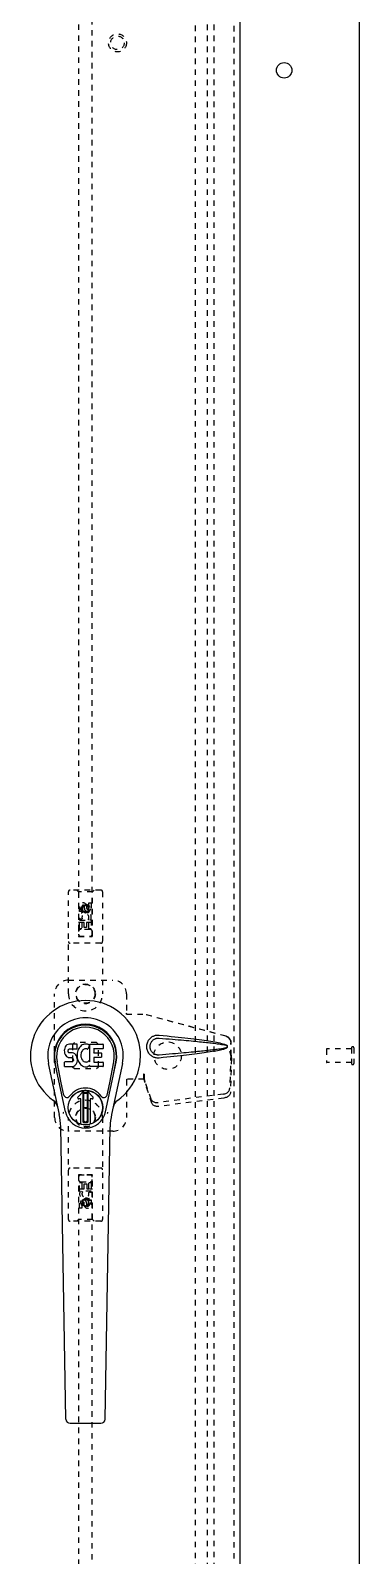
# Model space of a CAD drawing. Header units: inches. Extents: x -15 to 162, y -14 to 102.
# Drawn here: x 98.48 to 104.49, y 42.39 to 70.15 of the extents above; entities that cross this region are included whole.
import ezdxf

# ---------------------------------------------------------------- set-up
doc = ezdxf.new("R2010")
doc.units = ezdxf.units.IN
doc.header["$MEASUREMENT"] = 0
doc.linetypes.add('HIDDEN', pattern=[0.2, 0.1, -0.1])
for name, color, linetype in [('DEFAULT_2', 8, 'HIDDEN'), ('MAIN_OR_RIGHT_DOOR_ASSEMBLY', 7, 'Continuous'), ('SUBPANEL', 7, 'Continuous')]:
    doc.layers.add(name, color=color, linetype=linetype)

# ---------------------------------------------------------------- blocks, each defined once
blk = doc.blocks.new('ENCLOSURE')
at = {"color": 3, "linetype": 'Continuous'}
blk.add_line((104.487, 15.595), (104.487, 87.387), dxfattribs=at)
blk.add_circle((103.112, 69.428), 0.141, dxfattribs=at)
at = {"layer": 'DEFAULT_2', "color": 8, "linetype": 'HIDDEN'}
for p, q in [((101.487, 86.043), (101.487, 16.939)), ((103.883, 51.605), (103.883, 51.377)), ((104.34, 51.615), (103.893, 51.615)), ((104.34, 51.367), (103.893, 51.367)), ((104.34, 51.633), (104.34, 51.349)), ((104.383, 51.633), (104.383, 51.349))]:
    blk.add_line(p, q, dxfattribs=at)
for centre, radius, start, end in [((104.362, 51.633), 0.0215, 0, 180), ((103.893, 51.605), 0.01, 90, 180), ((103.893, 51.377), 0.01, 180, 270), ((104.362, 51.349), 0.0215, 180, 0)]:
    blk.add_arc(centre, radius, start, end, dxfattribs=at)
at = {"layer": 'MAIN_OR_RIGHT_DOOR_ASSEMBLY', "color": 8, "linetype": 'HIDDEN'}
for p, q in [((102.196, 86.637), (102.196, 16.345)), ((99.362, 85.664), (99.362, 53.662)), ((99.612, 53.662), (99.612, 85.664)), ((99.175, 52.616), (99.175, 54.474)), ((99.77, 54.504), (99.205, 54.504)), ((99.357, 54.474), (99.327, 54.504)), ((99.617, 54.474), (99.357, 54.474)), ((99.357, 54.474), (99.361, 53.664)), ((99.614, 53.664), (99.617, 54.474)), ((99.617, 54.474), (99.647, 54.504)), ((99.8, 54.474), (99.8, 52.616)), ((99.38, 54.114), (99.38, 54.207)), ((99.423, 54.207), (99.423, 54.114)), ((99.487, 54.236), (99.425, 54.2)), ((99.425, 54.2), (99.435, 54.194)), ((99.425, 54.2), (99.425, 54.128)), ((99.487, 54.224), (99.435, 54.194)), ((99.435, 54.194), (99.435, 54.133)), ((99.467, 54.178), (99.467, 54.207)), ((99.55, 54.2), (99.487, 54.236)), ((99.487, 54.236), (99.487, 54.224)), ((99.54, 54.194), (99.487, 54.224)), ((99.508, 54.22), (99.508, 54.174)), ((99.55, 54.2), (99.54, 54.194)), ((99.54, 54.133), (99.54, 54.194)), ((99.55, 54.128), (99.55, 54.2)), ((99.551, 54.271), (99.594, 54.271)), ((99.551, 54.178), (99.551, 54.271)), ((99.594, 54.271), (99.594, 54.178)), ((99.615, 53.914), (99.36, 53.914)), ((99.423, 54.114), (99.38, 54.114)), ((99.38, 53.958), (99.558, 53.958)), ((99.38, 53.802), (99.38, 53.958)), ((99.429, 53.982), (99.389, 53.965)), ((99.465, 53.915), (99.423, 53.915)), ((99.423, 53.915), (99.423, 53.802)), ((99.425, 54.128), (99.435, 54.133)), ((99.425, 54.128), (99.487, 54.091)), ((99.435, 54.133), (99.487, 54.103)), ((99.465, 53.823), (99.465, 53.915)), ((99.487, 54.103), (99.54, 54.133)), ((99.487, 54.091), (99.55, 54.128)), ((99.487, 54.091), (99.487, 54.103)), ((99.551, 53.915), (99.508, 53.915)), ((99.508, 53.915), (99.508, 53.823)), ((99.558, 53.958), (99.539, 53.971)), ((99.55, 54.128), (99.54, 54.133)), ((99.551, 53.802), (99.551, 53.915)), ((99.583, 53.961), (99.581, 53.958)), ((99.581, 53.958), (99.594, 53.958)), ((99.594, 53.958), (99.594, 53.802)), ((99.361, 53.664), (99.614, 53.664)), ((99.362, 53.665), (99.612, 53.665)), ((99.362, 53.662), (99.612, 53.662)), ((99.423, 53.802), (99.38, 53.802)), ((99.572, 53.789), (99.402, 53.789)), ((99.508, 53.823), (99.465, 53.823)), ((99.594, 53.802), (99.551, 53.802)), ((99.77, 53.539), (99.205, 53.539)), ((99.175, 52.866), (99.987, 52.866)), ((98.925, 50.366), (98.925, 52.616)), ((100.237, 52.616), (100.237, 52.263)), ((100.234, 52.246), (100.237, 52.263)), ((100.234, 52.246), (100.555, 52.246)), ((100.241, 52.246), (100.237, 52.263)), ((102.045, 51.844), (100.547, 52.246)), ((102.052, 51.844), (100.555, 52.246)), ((99.286, 51.728), (99.251, 51.693)), ((99.251, 51.693), (99.251, 51.29)), ((99.688, 51.728), (99.286, 51.728)), ((99.724, 51.693), (99.688, 51.728)), ((99.724, 51.29), (99.724, 51.693)), ((102.137, 51.494), (102.137, 51.723)), ((102.145, 51.494), (102.145, 51.723)), ((102.115, 51.575), (102.137, 51.494)), ((102.136, 51.505), (102.117, 50.89)), ((102.123, 51.575), (102.145, 51.494)), ((102.15, 51.434), (102.131, 50.819)), ((102.136, 51.505), (102.15, 51.434)), ((102.145, 51.494), (102.137, 51.494)), ((102.139, 51.521), (102.147, 51.465)), ((102.147, 51.465), (102.148, 51.454)), ((102.148, 51.454), (102.149, 51.444)), ((102.149, 51.444), (102.15, 51.434)), ((99.251, 51.29), (99.286, 51.255)), ((99.286, 51.255), (99.688, 51.255)), ((99.688, 51.255), (99.724, 51.29)), ((100.555, 51.154), (100.547, 51.154)), ((100.547, 51.154), (100.547, 51.066)), ((100.555, 51.154), (100.555, 51.066)), ((100.555, 51.066), (100.234, 51.066)), ((100.234, 51.066), (100.237, 51.05)), ((100.241, 51.066), (100.237, 51.05)), ((100.237, 51.05), (100.237, 50.366)), ((100.686, 50.696), (100.554, 51.08)), ((100.567, 51.009), (100.554, 51.08)), ((100.563, 51.039), (100.567, 51.009)), ((100.699, 50.625), (100.567, 51.009)), ((102, 50.791), (100.812, 50.638)), ((102.013, 50.72), (100.826, 50.567)), ((99.175, 48.509), (99.175, 50.366)), ((99.8, 50.366), (99.8, 48.509)), ((99.987, 50.116), (99.175, 50.116)), ((99.77, 49.444), (99.205, 49.444)), ((99.361, 49.319), (99.357, 48.509)), ((99.361, 49.319), (99.614, 49.319)), ((99.612, 49.321), (99.362, 49.321)), ((99.362, 49.321), (99.362, 17.319)), ((99.612, 49.318), (99.362, 49.318)), ((99.381, 49.181), (99.423, 49.181)), ((99.381, 49.025), (99.381, 49.181)), ((99.402, 49.194), (99.572, 49.194)), ((99.423, 49.181), (99.423, 49.068)), ((99.466, 49.16), (99.509, 49.16)), ((99.466, 49.068), (99.466, 49.16)), ((99.509, 49.16), (99.509, 49.068)), ((99.551, 49.181), (99.594, 49.181)), ((99.551, 49.068), (99.551, 49.181)), ((99.594, 49.181), (99.594, 49.025)), ((99.612, 17.319), (99.612, 49.321)), ((99.617, 48.509), (99.614, 49.319)), ((99.36, 49.069), (99.615, 49.069)), ((99.393, 49.025), (99.381, 49.025)), ((99.391, 49.021), (99.393, 49.025)), ((99.594, 49.025), (99.416, 49.025)), ((99.416, 49.025), (99.435, 49.012)), ((99.423, 49.068), (99.466, 49.068)), ((99.487, 48.891), (99.425, 48.855)), ((99.487, 48.88), (99.435, 48.85)), ((99.55, 48.855), (99.487, 48.891)), ((99.487, 48.891), (99.487, 48.88)), ((99.54, 48.85), (99.487, 48.88)), ((99.509, 49.068), (99.551, 49.068)), ((99.546, 49.001), (99.585, 49.018)), ((99.551, 48.869), (99.594, 48.869)), ((99.551, 48.776), (99.551, 48.869)), ((99.594, 48.869), (99.594, 48.776)), ((99.381, 48.712), (99.381, 48.805)), ((99.423, 48.712), (99.381, 48.712)), ((99.423, 48.805), (99.423, 48.712)), ((99.425, 48.855), (99.435, 48.85)), ((99.425, 48.855), (99.425, 48.783)), ((99.425, 48.783), (99.435, 48.789)), ((99.425, 48.783), (99.487, 48.747)), ((99.435, 48.85), (99.435, 48.789)), ((99.435, 48.789), (99.487, 48.759)), ((99.466, 48.762), (99.466, 48.809)), ((99.487, 48.759), (99.54, 48.789)), ((99.487, 48.747), (99.55, 48.783)), ((99.487, 48.747), (99.487, 48.759)), ((99.507, 48.805), (99.507, 48.776)), ((99.55, 48.855), (99.54, 48.85)), ((99.54, 48.789), (99.54, 48.85)), ((99.55, 48.783), (99.54, 48.789)), ((99.55, 48.783), (99.55, 48.855)), ((99.77, 48.479), (99.205, 48.479)), ((99.357, 48.509), (99.327, 48.479)), ((99.617, 48.509), (99.357, 48.509)), ((99.617, 48.509), (99.647, 48.479))]:
    blk.add_line(p, q, dxfattribs=at)
at = {"layer": 'MAIN_OR_RIGHT_DOOR_ASSEMBLY', "color": 3, "linetype": 'Continuous'}
blk.add_line((102.3, 86.637), (102.3, 16.345), dxfattribs=at)
at = {"layer": 'MAIN_OR_RIGHT_DOOR_ASSEMBLY', "color": 7, "linetype": 'Continuous'}
for p, q in [((99.117, 51.652), (99.108, 51.629)), ((99.131, 51.671), (99.117, 51.652)), ((99.139, 51.679), (99.131, 51.671)), ((99.149, 51.686), (99.139, 51.679)), ((99.171, 51.696), (99.149, 51.686)), ((99.194, 51.703), (99.171, 51.696)), ((99.334, 51.703), (99.194, 51.703)), ((99.333, 51.623), (99.334, 51.636)), ((99.335, 51.66), (99.334, 51.703)), ((99.334, 51.636), (99.335, 51.66)), ((99.38, 51.641), (99.367, 51.622)), ((99.395, 51.657), (99.38, 51.641)), ((99.411, 51.673), (99.395, 51.657)), ((99.429, 51.686), (99.411, 51.673)), ((99.45, 51.694), (99.429, 51.686)), ((99.472, 51.699), (99.45, 51.694)), ((99.494, 51.701), (99.472, 51.699)), ((99.516, 51.701), (99.494, 51.701)), ((99.527, 51.699), (99.516, 51.701)), ((99.538, 51.696), (99.527, 51.699)), ((99.558, 51.679), (99.532, 51.611)), ((99.557, 51.684), (99.538, 51.696)), ((99.567, 51.701), (99.804, 51.701)), ((99.567, 51.376), (99.567, 51.701)), ((99.808, 51.696), (99.808, 51.622)), ((99.121, 50.469), (98.929, 51.372)), ((98.977, 51.146), (98.933, 51.373)), ((99.044, 50.999), (98.97, 51.381)), ((99.103, 51.606), (99.101, 51.582)), ((99.101, 51.582), (99.102, 51.558)), ((99.102, 51.558), (99.106, 51.535)), ((99.108, 51.629), (99.103, 51.606)), ((99.103, 51.296), (99.103, 51.371)), ((99.106, 51.535), (99.114, 51.512)), ((99.167, 51.376), (99.108, 51.376)), ((99.114, 51.512), (99.127, 51.492)), ((99.127, 51.492), (99.143, 51.475)), ((99.143, 51.475), (99.163, 51.462)), ((99.163, 51.462), (99.174, 51.458)), ((99.228, 51.376), (99.167, 51.376)), ((99.172, 51.57), (99.173, 51.585)), ((99.173, 51.563), (99.172, 51.57)), ((99.173, 51.585), (99.175, 51.6)), ((99.175, 51.556), (99.173, 51.563)), ((99.174, 51.458), (99.186, 51.456)), ((99.175, 51.6), (99.178, 51.607)), ((99.18, 51.55), (99.175, 51.556)), ((99.178, 51.607), (99.184, 51.612)), ((99.186, 51.545), (99.18, 51.55)), ((99.184, 51.612), (99.198, 51.616)), ((99.2, 51.541), (99.186, 51.545)), ((99.186, 51.456), (99.233, 51.455)), ((99.198, 51.616), (99.213, 51.618)), ((99.224, 51.542), (99.2, 51.541)), ((99.213, 51.618), (99.326, 51.618)), ((99.248, 51.541), (99.224, 51.542)), ((99.243, 51.378), (99.228, 51.376)), ((99.233, 51.455), (99.241, 51.454)), ((99.241, 51.454), (99.248, 51.452)), ((99.25, 51.381), (99.243, 51.378)), ((99.272, 51.536), (99.248, 51.541)), ((99.248, 51.452), (99.254, 51.447)), ((99.255, 51.386), (99.25, 51.381)), ((99.254, 51.447), (99.259, 51.442)), ((99.264, 51.398), (99.255, 51.386)), ((99.259, 51.442), (99.265, 51.428)), ((99.267, 51.405), (99.264, 51.398)), ((99.265, 51.428), (99.268, 51.413)), ((99.268, 51.413), (99.267, 51.405)), ((99.283, 51.531), (99.272, 51.536)), ((99.292, 51.524), (99.283, 51.531)), ((99.31, 51.507), (99.292, 51.524)), ((99.323, 51.487), (99.31, 51.507)), ((99.332, 51.465), (99.323, 51.487)), ((99.324, 51.348), (99.333, 51.371)), ((99.326, 51.618), (99.331, 51.618)), ((99.331, 51.618), (99.333, 51.623)), ((99.338, 51.442), (99.332, 51.465)), ((99.338, 51.539), (99.333, 51.494)), ((99.333, 51.494), (99.334, 51.472)), ((99.333, 51.371), (99.339, 51.394)), ((99.334, 51.472), (99.337, 51.45)), ((99.337, 51.45), (99.342, 51.428)), ((99.342, 51.561), (99.338, 51.539)), ((99.341, 51.418), (99.338, 51.442)), ((99.339, 51.394), (99.341, 51.418)), ((99.348, 51.582), (99.342, 51.561)), ((99.342, 51.428), (99.349, 51.407)), ((99.356, 51.603), (99.348, 51.582)), ((99.349, 51.407), (99.37, 51.368)), ((99.367, 51.622), (99.356, 51.603)), ((99.37, 51.368), (99.383, 51.35)), ((99.407, 51.537), (99.403, 51.51)), ((99.403, 51.51), (99.403, 51.483)), ((99.403, 51.483), (99.404, 51.47)), ((99.404, 51.47), (99.407, 51.457)), ((99.41, 51.55), (99.407, 51.537)), ((99.407, 51.457), (99.417, 51.432)), ((99.416, 51.561), (99.41, 51.55)), ((99.43, 51.585), (99.416, 51.561)), ((99.417, 51.432), (99.43, 51.409)), ((99.439, 51.595), (99.43, 51.585)), ((99.43, 51.409), (99.439, 51.399)), ((99.449, 51.602), (99.439, 51.595)), ((99.439, 51.399), (99.449, 51.39)), ((99.474, 51.613), (99.449, 51.602)), ((99.449, 51.39), (99.46, 51.383)), ((99.46, 51.383), (99.473, 51.378)), ((99.473, 51.378), (99.486, 51.376)), ((99.487, 51.616), (99.474, 51.613)), ((99.486, 51.376), (99.499, 51.375)), ((99.5, 51.616), (99.487, 51.616)), ((99.499, 51.375), (99.513, 51.377)), ((99.513, 51.613), (99.5, 51.616)), ((99.526, 51.608), (99.513, 51.613)), ((99.513, 51.377), (99.525, 51.381)), ((99.525, 51.381), (99.538, 51.387)), ((99.538, 51.387), (99.549, 51.394)), ((99.555, 51.393), (99.567, 51.376)), ((99.637, 51.613), (99.637, 51.546)), ((99.638, 51.455), (99.638, 51.377)), ((99.804, 51.618), (99.641, 51.618)), ((99.641, 51.541), (99.773, 51.541)), ((99.773, 51.459), (99.643, 51.459)), ((99.643, 51.373), (99.804, 51.373)), ((99.777, 51.537), (99.777, 51.464)), ((99.809, 51.368), (99.809, 51.296)), ((99.853, 50.469), (100.045, 51.372)), ((99.93, 50.999), (100.004, 51.381)), ((99.997, 51.146), (100.042, 51.373)), ((99.011, 50.422), (98.813, 51.348)), ((99.108, 51.291), (99.252, 51.291)), ((99.252, 51.291), (99.264, 51.293)), ((99.264, 51.293), (99.275, 51.297)), ((99.275, 51.297), (99.295, 51.311)), ((99.295, 51.311), (99.312, 51.328)), ((99.312, 51.328), (99.319, 51.338)), ((99.319, 51.338), (99.324, 51.348)), ((99.383, 51.35), (99.397, 51.333)), ((99.397, 51.333), (99.414, 51.318)), ((99.414, 51.318), (99.432, 51.304)), ((99.432, 51.304), (99.441, 51.299)), ((99.441, 51.299), (99.452, 51.295)), ((99.452, 51.295), (99.474, 51.29)), ((99.474, 51.29), (99.496, 51.287)), ((99.496, 51.287), (99.518, 51.29)), ((99.518, 51.29), (99.539, 51.297)), ((99.539, 51.297), (99.558, 51.309)), ((99.558, 51.309), (99.558, 51.309)), ((99.569, 51.309), (99.558, 51.309)), ((99.569, 51.296), (99.569, 51.309)), ((99.804, 51.291), (99.573, 51.291)), ((100.161, 51.348), (99.964, 50.422)), ((99.092, 50.774), (99.044, 50.999)), ((99.349, 50.738), (99.459, 50.848)), ((99.459, 50.848), (99.349, 50.738)), ((99.444, 50.811), (99.458, 50.825)), ((99.458, 50.797), (99.444, 50.811)), ((99.444, 50.283), (99.444, 50.811)), ((99.458, 50.825), (99.516, 50.825)), ((99.458, 50.825), (99.471, 50.811)), ((99.471, 50.811), (99.458, 50.797)), ((99.471, 50.811), (99.503, 50.811)), ((99.503, 50.811), (99.516, 50.825)), ((99.517, 50.797), (99.503, 50.811)), ((99.625, 50.738), (99.515, 50.848)), ((99.515, 50.848), (99.625, 50.738)), ((99.516, 50.825), (99.53, 50.811)), ((99.53, 50.811), (99.517, 50.797)), ((99.53, 50.811), (99.53, 50.283)), ((99.882, 50.774), (99.93, 50.999)), ((99.405, 50.705), (99.363, 50.705)), ((99.404, 50.704), (99.363, 50.704)), ((99.404, 50.704), (99.405, 50.705)), ((99.404, 50.245), (99.404, 50.704)), ((99.405, 50.245), (99.405, 50.705)), ((99.458, 50.297), (99.458, 50.797)), ((99.517, 50.797), (99.517, 50.297)), ((99.611, 50.705), (99.57, 50.705)), ((99.57, 50.704), (99.57, 50.705)), ((99.57, 50.705), (99.57, 50.245)), ((99.611, 50.704), (99.57, 50.704)), ((99.57, 50.704), (99.57, 50.245)), ((99.444, 50.283), (99.458, 50.297)), ((99.458, 50.269), (99.444, 50.283)), ((99.458, 50.297), (99.471, 50.283)), ((99.471, 50.283), (99.458, 50.269)), ((99.517, 50.269), (99.458, 50.269)), ((99.503, 50.283), (99.471, 50.283)), ((99.503, 50.283), (99.517, 50.297)), ((99.517, 50.269), (99.503, 50.283)), ((99.517, 50.297), (99.53, 50.283)), ((99.53, 50.283), (99.517, 50.269)), ((99.129, 44.876), (99.036, 50.196)), ((99.845, 44.876), (99.938, 50.196)), ((99.208, 44.799), (99.766, 44.799))]:
    blk.add_line(p, q, dxfattribs=at)
at = {"layer": 'MAIN_OR_RIGHT_DOOR_ASSEMBLY', "color": 8, "linetype": 'HIDDEN'}
for points in [[(100.831, 51.448), (100.818, 51.448), (100.805, 51.448), (100.792, 51.448), (100.779, 51.45), (100.767, 51.452), (100.754, 51.455), (100.742, 51.459), (100.73, 51.464), (100.718, 51.47), (100.707, 51.476), (100.695, 51.483), (100.684, 51.491), (100.673, 51.501), (100.661, 51.512), (100.65, 51.525), (100.64, 51.539), (100.631, 51.554), (100.623, 51.57), (100.616, 51.587), (100.611, 51.604), (100.607, 51.621), (100.605, 51.638), (100.604, 51.656), (100.605, 51.673), (100.607, 51.69), (100.611, 51.707), (100.616, 51.724), (100.622, 51.741), (100.63, 51.757), (100.639, 51.772), (100.649, 51.787), (100.66, 51.8), (100.671, 51.811), (100.683, 51.821), (100.694, 51.829), (100.706, 51.837), (100.717, 51.843), (100.729, 51.848), (100.741, 51.853), (100.754, 51.857), (100.766, 51.861), (100.779, 51.863), (100.792, 51.865)], [(100.831, 51.502), (100.822, 51.501), (100.812, 51.502), (100.803, 51.502), (100.793, 51.504), (100.784, 51.505), (100.775, 51.508), (100.766, 51.511), (100.758, 51.514), (100.749, 51.518), (100.741, 51.523), (100.733, 51.528), (100.725, 51.534), (100.716, 51.541), (100.708, 51.549), (100.7, 51.559), (100.693, 51.569), (100.686, 51.579), (100.681, 51.591), (100.676, 51.602), (100.673, 51.613), (100.67, 51.624), (100.668, 51.635), (100.667, 51.645), (100.667, 51.656), (100.667, 51.666), (100.668, 51.676), (100.67, 51.687), (100.672, 51.698), (100.676, 51.709), (100.68, 51.72), (100.685, 51.732), (100.692, 51.743), (100.699, 51.753), (100.707, 51.762), (100.715, 51.77), (100.723, 51.778), (100.732, 51.784), (100.74, 51.789), (100.748, 51.794), (100.757, 51.798), (100.766, 51.802), (100.775, 51.805), (100.784, 51.807), (100.793, 51.809), (100.803, 51.811), (100.812, 51.811), (100.822, 51.811), (100.831, 51.811)], [(100.792, 51.865), (100.805, 51.865), (100.818, 51.865), (100.831, 51.864)], [(100.831, 51.864), (100.907, 51.857), (100.979, 51.85), (101.049, 51.842), (101.116, 51.835), (101.18, 51.828), (101.241, 51.822), (101.3, 51.815), (101.357, 51.808), (101.411, 51.802), (101.463, 51.796), (101.513, 51.79), (101.561, 51.783), (101.607, 51.777), (101.651, 51.771), (101.693, 51.765), (101.733, 51.759), (101.771, 51.753), (101.808, 51.747), (101.844, 51.741), (101.878, 51.735), (101.91, 51.729), (101.941, 51.722), (101.97, 51.715), (101.998, 51.708), (102.024, 51.7), (102.049, 51.691)], [(100.831, 51.811), (100.894, 51.806), (100.956, 51.8), (101.015, 51.795), (101.072, 51.791), (101.126, 51.786), (101.179, 51.781), (101.23, 51.777), (101.279, 51.772), (101.326, 51.768), (101.371, 51.764), (101.414, 51.76), (101.455, 51.756), (101.494, 51.752), (101.532, 51.749), (101.568, 51.745), (101.602, 51.741), (101.635, 51.738), (101.667, 51.735), (101.697, 51.732), (101.726, 51.728), (101.754, 51.725), (101.782, 51.722), (101.809, 51.719), (101.836, 51.716), (101.863, 51.712), (101.889, 51.709), (101.916, 51.705), (101.943, 51.701), (101.97, 51.697), (101.996, 51.692), (102.023, 51.687), (102.049, 51.681)], [(102.045, 51.844), (102.058, 51.84), (102.07, 51.834), (102.082, 51.827), (102.093, 51.819), (102.103, 51.81), (102.111, 51.799), (102.119, 51.788), (102.125, 51.776), (102.131, 51.764), (102.134, 51.75), (102.136, 51.737), (102.137, 51.723)], [(102.049, 51.691), (102.055, 51.688), (102.061, 51.684), (102.065, 51.68), (102.069, 51.675), (102.071, 51.669), (102.073, 51.663), (102.074, 51.657), (102.073, 51.65), (102.071, 51.644), (102.069, 51.639), (102.065, 51.633), (102.061, 51.629), (102.055, 51.625), (102.049, 51.621)], [(102.049, 51.681), (102.054, 51.679), (102.059, 51.676), (102.063, 51.673), (102.066, 51.669), (102.068, 51.665), (102.069, 51.661), (102.07, 51.656), (102.069, 51.652), (102.068, 51.647), (102.066, 51.643), (102.063, 51.64), (102.059, 51.637), (102.054, 51.634), (102.049, 51.632)], [(102.145, 51.723), (102.144, 51.737), (102.142, 51.75), (102.138, 51.764), (102.133, 51.776), (102.127, 51.788), (102.119, 51.799), (102.11, 51.81), (102.1, 51.819), (102.089, 51.827), (102.078, 51.834), (102.065, 51.84), (102.052, 51.844)], [(102.049, 51.632), (102.023, 51.626), (101.997, 51.621), (101.97, 51.616), (101.943, 51.612), (101.916, 51.608), (101.89, 51.604), (101.863, 51.601), (101.836, 51.597), (101.809, 51.594), (101.782, 51.591), (101.755, 51.588), (101.726, 51.585), (101.697, 51.581), (101.667, 51.578), (101.636, 51.575), (101.603, 51.572), (101.569, 51.568), (101.533, 51.565), (101.495, 51.561), (101.456, 51.557), (101.414, 51.553), (101.371, 51.549), (101.326, 51.545), (101.279, 51.541), (101.231, 51.536), (101.18, 51.532), (101.127, 51.527), (101.072, 51.522), (101.015, 51.518), (100.956, 51.512), (100.894, 51.507), (100.831, 51.502)], [(102.049, 51.621), (102.027, 51.614), (102.003, 51.606), (101.977, 51.599), (101.951, 51.593), (101.923, 51.587), (101.894, 51.581), (101.863, 51.575), (101.832, 51.57), (101.799, 51.564), (101.764, 51.558), (101.728, 51.553), (101.69, 51.547), (101.651, 51.542), (101.611, 51.536), (101.568, 51.531), (101.524, 51.525), (101.478, 51.519), (101.43, 51.513), (101.381, 51.507), (101.329, 51.501), (101.275, 51.495), (101.219, 51.489), (101.16, 51.482), (101.1, 51.476), (101.036, 51.469), (100.971, 51.463), (100.902, 51.456), (100.831, 51.448)], [(102.115, 51.575), (102.121, 51.556), (102.126, 51.536), (102.131, 51.518), (102.137, 51.499), (102.142, 51.482), (102.147, 51.465)], [(102.123, 51.575), (102.126, 51.566), (102.128, 51.556), (102.131, 51.547), (102.134, 51.538), (102.136, 51.529), (102.139, 51.521)], [(102.139, 51.521), (102.138, 51.518), (102.138, 51.516), (102.138, 51.513), (102.137, 51.51), (102.137, 51.508), (102.136, 51.505)], [(100.547, 51.154), (100.55, 51.134), (100.553, 51.114), (100.555, 51.094), (100.558, 51.075), (100.563, 51.039)], [(100.555, 51.114), (100.554, 51.104), (100.554, 51.095)], [(100.554, 51.095), (100.554, 51.09), (100.554, 51.087), (100.554, 51.085), (100.554, 51.082), (100.554, 51.08)], [(100.555, 51.154), (100.555, 51.144), (100.555, 51.114)], [(100.562, 51.047), (100.56, 51.058), (100.558, 51.075), (100.556, 51.091), (100.555, 51.106), (100.555, 51.119), (100.555, 51.126)], [(102, 50.791), (102.015, 50.794), (102.03, 50.798), (102.045, 50.803), (102.058, 50.809), (102.071, 50.817), (102.082, 50.826), (102.092, 50.835), (102.101, 50.845), (102.108, 50.856), (102.113, 50.867), (102.116, 50.878), (102.117, 50.89)], [(102.131, 50.819), (102.13, 50.807), (102.126, 50.796), (102.121, 50.785), (102.114, 50.774), (102.106, 50.764), (102.096, 50.755), (102.084, 50.746), (102.072, 50.738), (102.058, 50.732), (102.044, 50.727), (102.029, 50.723), (102.013, 50.72)], [(100.686, 50.696), (100.69, 50.686), (100.695, 50.677), (100.703, 50.669), (100.711, 50.661), (100.721, 50.655), (100.732, 50.649), (100.744, 50.644), (100.757, 50.641), (100.77, 50.638), (100.784, 50.637), (100.798, 50.637), (100.812, 50.638)], [(100.826, 50.567), (100.812, 50.566), (100.797, 50.566), (100.784, 50.567), (100.77, 50.57), (100.757, 50.573), (100.745, 50.578), (100.735, 50.584), (100.725, 50.59), (100.716, 50.598), (100.709, 50.606), (100.703, 50.615), (100.699, 50.625)]]:
    blk.add_lwpolyline(points, dxfattribs=at)
at = {"layer": 'MAIN_OR_RIGHT_DOOR_ASSEMBLY', "color": 7, "linetype": 'Continuous'}
for points in [[(99.089, 50.439), (99.087, 50.444), (99.085, 50.45), (99.084, 50.455), (99.083, 50.461)], [(99.891, 50.461), (99.89, 50.455), (99.889, 50.45), (99.887, 50.444), (99.885, 50.439)]]:
    blk.add_lwpolyline(points, dxfattribs=at)
at = {"layer": 'MAIN_OR_RIGHT_DOOR_ASSEMBLY', "color": 8, "linetype": 'HIDDEN'}
for centre, radius in [((100.071, 69.928), 0.164), ((100.071, 69.928), 0.124), ((99.487, 54.164), 0.085), ((99.487, 54.164), 0.0845), ((99.487, 52.616), 0.18), ((99.487, 52.616), 0.172), ((99.487, 50.366), 0.18), ((99.487, 50.366), 0.172), ((99.487, 48.819), 0.085), ((99.487, 48.819), 0.0845)]:
    blk.add_circle(centre, radius, dxfattribs=at)
at = {"layer": 'MAIN_OR_RIGHT_DOOR_ASSEMBLY', "color": 7, "linetype": 'Continuous'}
for radius in [0.317, 0.313]:
    blk.add_circle((99.487, 50.547), radius, dxfattribs=at)
at = {"layer": 'MAIN_OR_RIGHT_DOOR_ASSEMBLY', "color": 8, "linetype": 'HIDDEN'}
for centre, radius, start, end in [((99.205, 54.474), 0.03, 90, 180), ((99.77, 54.474), 0.03, 0, 90), ((99.445, 54.207), 0.0644, 12.2995, 180.0775), ((99.445, 54.207), 0.0219, 359.9011, 180), ((99.53, 54.178), 0.0635, 180, 0), ((99.529, 54.178), 0.0219, 190.307, 0), ((99.487, 54.008), 0.107, 334.2636, 203.4027), ((99.487, 54.008), 0.0639, 324.8895, 203.4026), ((99.402, 53.749), 0.04, 90, 180), ((99.402, 53.704), 0.04, 180, 270), ((99.572, 53.749), 0.04, 0, 90), ((99.572, 53.704), 0.04, 270, 0), ((99.205, 53.569), 0.03, 180, 270), ((99.77, 53.569), 0.03, 270, 0), ((99.175, 52.616), 0.25, 90, 180), ((99.987, 52.616), 0.25, 0, 90), ((99.487, 52.616), 0.312, 180, 0), ((99.487, 50.366), 0.312, 0, 180), ((99.175, 50.366), 0.25, 180, 270), ((99.987, 50.366), 0.25, 270, 0), ((99.205, 49.414), 0.03, 90, 180), ((99.77, 49.414), 0.03, 0, 90), ((99.402, 49.279), 0.04, 90, 180), ((99.402, 49.234), 0.04, 180, 270), ((99.572, 49.279), 0.04, 0, 90), ((99.572, 49.234), 0.04, 270, 0), ((99.487, 48.975), 0.107, 154.2636, 23.4027), ((99.444, 48.805), 0.0635, 0, 180), ((99.487, 48.975), 0.0639, 144.8895, 23.4026), ((99.445, 48.805), 0.0219, 10.307, 180), ((99.529, 48.776), 0.0644, 192.2995, 0.0775), ((99.529, 48.776), 0.0219, 179.9011, 0), ((99.205, 48.509), 0.03, 180, 270), ((99.77, 48.509), 0.03, 270, 0)]:
    blk.add_arc(centre, radius, start, end, dxfattribs=at)
at = {"layer": 'MAIN_OR_RIGHT_DOOR_ASSEMBLY', "color": 7, "linetype": 'Continuous'}
for centre, radius, start, end in [((99.487, 51.491), 1.004, 305.5066, 234.4934), ((99.487, 51.491), 0.689, 347.9703, 192.0297), ((99.487, 51.491), 0.571, 347.9703, 192.0297), ((99.487, 51.482), 0.527, 348.9402, 191.0594), ((99.554, 51.68), 0.00448, 339.0016, 51.8729), ((99.804, 51.696), 0.00448, 0, 90), ((99.108, 51.371), 0.00448, 90, 180.0119), ((99.528, 51.612), 0.00448, 246.1578, 339.0016), ((99.551, 51.391), 0.00448, 34.0893, 127.3444), ((99.641, 51.613), 0.00448, 90, 180), ((99.641, 51.546), 0.00448, 180, 270), ((99.643, 51.455), 0.00448, 90, 180), ((99.643, 51.377), 0.00448, 180, 270), ((99.773, 51.537), 0.00448, 0, 90), ((99.773, 51.464), 0.00448, 270, 360), ((99.804, 51.622), 0.00448, 270, 0), ((99.804, 51.368), 0.00448, 0, 90), ((99.108, 51.296), 0.00483, 180, 270), ((99.573, 51.296), 0.00448, 180, 270), ((99.804, 51.296), 0.00448, 270, 0), ((99.487, 50.547), 0.354, 35.4237, 144.5763), ((99.487, 50.821), 0.0394, 45, 135), ((99.487, 50.821), 0.0392, 45, 135), ((98.79, 50.514), 0.197, 12.0297, 54.4934), ((99.15, 50.787), 0.0591, 192.0297, 324.5763), ((99.363, 50.724), 0.0197, 135, 270), ((99.363, 50.724), 0.0195, 135, 270), ((99.611, 50.724), 0.0197, 270, 45), ((99.611, 50.724), 0.0195, 270, 45), ((99.824, 50.787), 0.0591, 215.4237, 347.9703), ((100.184, 50.514), 0.197, 125.5066, 167.9703), ((97.855, 50.176), 1.181, 1, 12.0297), ((99.487, 50.547), 0.374, 192.0297, 347.9703), ((101.119, 50.176), 1.181, 167.9703, 179), ((99.487, 50.547), 0.313, 254.7027, 285.2973), ((99.208, 44.877), 0.0787, 181, 270), ((99.766, 44.877), 0.0787, 270, 359)]:
    blk.add_arc(centre, radius, start, end, dxfattribs=at)
blk.add_ellipse((99.487, 51.482), major_axis=(0, 0.565), ratio=0.999848, start_param=-1.76365, end_param=1.76365, dxfattribs=at)
at = {"layer": 'SUBPANEL', "color": 8, "linetype": 'HIDDEN'}
for p, q in [((101.706, 83.46), (101.706, 19.523)), ((101.831, 83.46), (101.831, 19.523))]:
    blk.add_line(p, q, dxfattribs=at)
blk.add_circle((100.987, 51.491), 0.25, dxfattribs=at)

msp = doc.modelspace()

# ---------------------------------------------------------------- block references
msp.add_blockref('ENCLOSURE', (0, 0))

doc.saveas('drawing.dxf')
